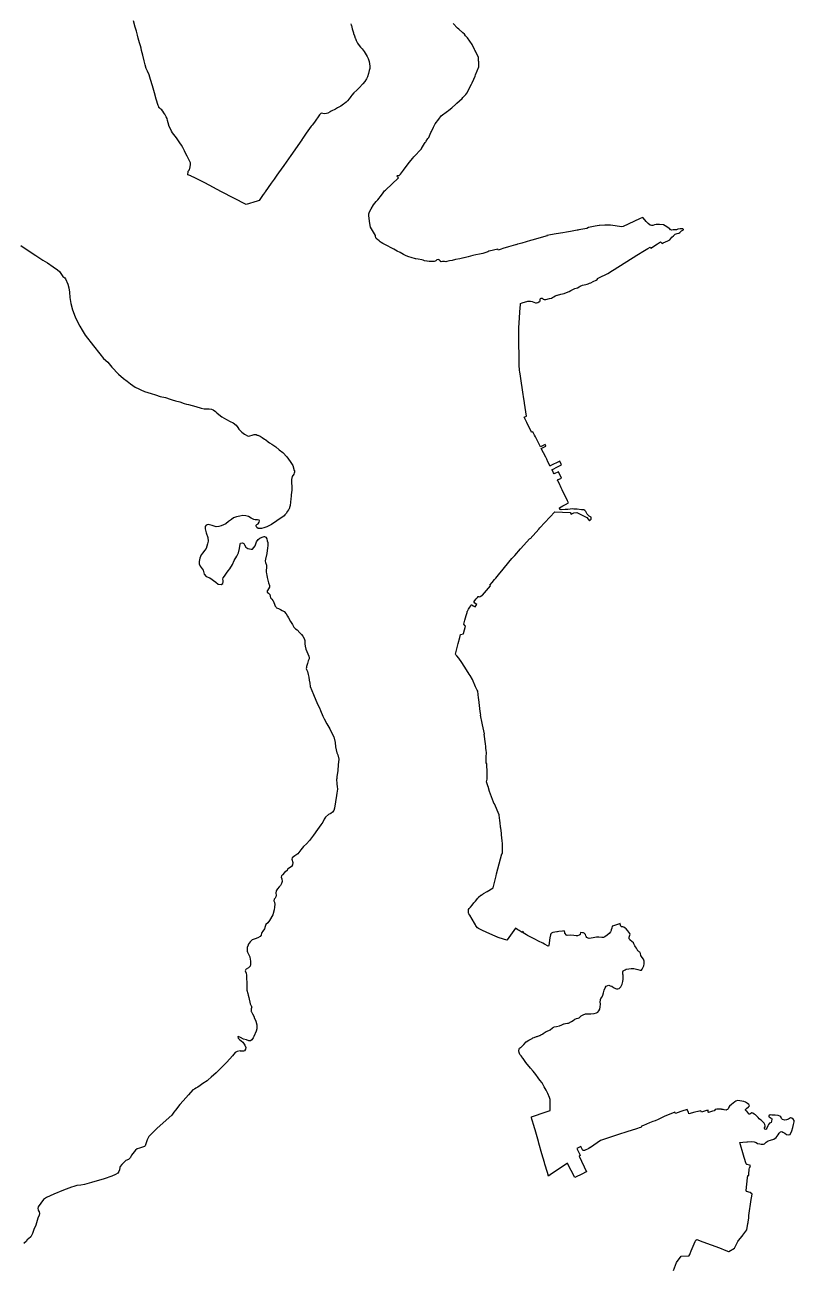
# Model space of a CAD drawing. Header units: inches. Extents: x 1341578 to 1502124, y 557203 to 748561.
# Drawn here: x 1480114 to 1483147, y 600663 to 605552 of the extents above; entities that cross this region are included whole.
import ezdxf

# ---------------------------------------------------------------- set-up
doc = ezdxf.new("R2010")
doc.units = ezdxf.units.IN
doc.header["$MEASUREMENT"] = 0
doc.layers.add('Zipcode', color=7, linetype='Continuous')

msp = doc.modelspace()

# ---------------------------------------------------------------- linework, layer by layer
at = {"layer": 'Zipcode'}
for points in [[(1481399.4, 605555.5), (1481401, 605550.5), (1481401.5, 605548.9), (1481404.9, 605536.7), (1481409.2, 605520), (1481410, 605517.6), (1481413.4, 605507.8), (1481416.9, 605498.9), (1481417.4, 605497.7), (1481420.7, 605489.7), (1481425.6, 605479.7), (1481432.2, 605470.6), (1481436.7, 605464.4), (1481443.5, 605457.8), (1481451.8, 605446.2), (1481463.2, 605427.5), (1481467.5, 605419), (1481471.4, 605407.7), (1481473.2, 605397.9), (1481474.3, 605389.2), (1481473.6, 605380.1), (1481472.1, 605371.2), (1481469.2, 605359.6), (1481464.6, 605347.2), (1481460.7, 605338.9), (1481453.9, 605329.1), (1481446.3, 605318.8), (1481432.4, 605303.3), (1481423.1, 605293.8), (1481411.1, 605283.2), (1481403.4, 605274.7), (1481399.7, 605269.1), (1481396.6, 605265.6), (1481392.7, 605260.7), (1481386.7, 605252.9), (1481380.5, 605246.6), (1481374.4, 605242.1), (1481369.9, 605238.9), (1481359.7, 605231.4), (1481347.3, 605224.3), (1481339.2, 605219.6), (1481333.5, 605217.1), (1481327.1, 605214.5), (1481321.2, 605211.4), (1481317.2, 605208.4), (1481309.1, 605203.9), (1481303.9, 605202.3), (1481296.8, 605201.4), (1481288.7, 605202.2), (1481282.4, 605203.7), (1481280.4, 605202.1), (1481275.8, 605196.5), (1481255.5, 605168), (1481246.6, 605156.5), (1481243.4, 605152), (1481223.8, 605124.6), (1481210.1, 605105), (1481206.6, 605099.6), (1481205.7, 605098.3), (1481162.5, 605036.6), (1481135.6, 604997.7), (1481114.8, 604968.8), (1481107.7, 604959.6), (1481096.9, 604943.3), (1481085.2, 604927.5), (1481073.3, 604910.3), (1481061.5, 604893.3), (1481059.8, 604890.8), (1481054.3, 604883.3), (1481038.4, 604859), (1481029.5, 604856.4), (1480986.9, 604844.1), (1480890.1, 604893.5), (1480823.4, 604929.3), (1480818.4, 604931.7), (1480784.2, 604948.3), (1480770.6, 604955.7), (1480770.4, 604955.8), (1480768.5, 604956.4), (1480760.6, 604959.6), (1480757, 604961.1), (1480757.1, 604961.3), (1480758.5, 604972.1), (1480758.5, 604975.2), (1480758.5, 604975.5), (1480758.5, 604975.6), (1480762.1, 604979.6), (1480763.2, 604982.5), (1480764.4, 604985.8), (1480766.7, 605000.2), (1480767.4, 605006), (1480766.9, 605007.9), (1480766.1, 605010.5), (1480762.5, 605017.9), (1480753.8, 605033.5), (1480748.6, 605043.4), (1480743.4, 605055.2), (1480737.2, 605068.7), (1480731.7, 605077.9), (1480725.7, 605086.6), (1480720.5, 605094.1), (1480711.5, 605106.4), (1480701.2, 605119.1), (1480696.1, 605125.9), (1480692.3, 605132.6), (1480688.4, 605141.5), (1480683.9, 605151.6), (1480679.6, 605165.2), (1480677.2, 605174.6), (1480674.9, 605182.5), (1480671.8, 605189.4), (1480666.3, 605199.4), (1480661.5, 605206.9), (1480661.3, 605207.1), (1480654.8, 605216.4), (1480650.4, 605220), (1480646.6, 605222.2), (1480644.5, 605224.1), (1480644.2, 605224.5), (1480643.1, 605226.3), (1480642.1, 605228), (1480640.1, 605234.2), (1480632.4, 605259.3), (1480625.4, 605284.3), (1480617.4, 605311.4), (1480610.2, 605336.9), (1480604.2, 605354.1), (1480597.3, 605369), (1480593.1, 605380.3), (1480589.1, 605394.4), (1480585.2, 605409.5), (1480578.9, 605432.3), (1480574.8, 605450.8), (1480572.5, 605459.4), (1480570.3, 605469.2), (1480566.4, 605481.4), (1480561.6, 605498.6), (1480558.5, 605511.4), (1480556, 605521.8), (1480554.6, 605526.3), (1480549.5, 605542.6), (1480542.6, 605568)], [(1482670.5, 600641.3), (1482682.5, 600674.1), (1482700.7, 600698.3), (1482701.3, 600698.4), (1482732.5, 600700.1), (1482732.9, 600700.9), (1482734.7, 600704.7), (1482736.5, 600709.5), (1482740, 600719.5), (1482756, 600755.7), (1482758.3, 600761), (1482759, 600761.5), (1482763.3, 600763.8), (1482786.4, 600755), (1482851.6, 600731.7), (1482877.4, 600720.9), (1482887.4, 600716.7), (1482888.6, 600716.9), (1482889.4, 600717.1), (1482911, 600730), (1482924.3, 600756.4), (1482927, 600759.6), (1482941.6, 600776.9), (1482944.4, 600780.7), (1482960.1, 600801.8), (1482964.4, 600826.9), (1482964.9, 600830.6), (1482965.1, 600832.2), (1482967.6, 600850.1), (1482967.2, 600859.2), (1482977.1, 600922.1), (1482978.1, 600928.2), (1482980.4, 600943.2), (1482973.6, 600949.9), (1482958.7, 600952.9), (1482957, 600957.3), (1482963, 601007.7), (1482963.7, 601016.8), (1482967.8, 601016.4), (1482968.3, 601026.2), (1482968.7, 601037.2), (1482969.4, 601042), (1482970.9, 601046.1), (1482971.8, 601048), (1482974.2, 601056.2), (1482971.1, 601057.4), (1482961.2, 601059.8), (1482960.4, 601060.2), (1482958, 601061.3), (1482957.2, 601062.5), (1482949.8, 601086.9), (1482946.9, 601096.4), (1482931.9, 601146.1), (1482944.8, 601147.6), (1482959.4, 601149.3), (1482962.7, 601149.7), (1482977.5, 601150.7), (1482988.4, 601149.5), (1482988.9, 601149.4), (1482996.3, 601146.9), (1483002.3, 601142.4), (1483011, 601140.8), (1483016.1, 601140), (1483018.4, 601139.9), (1483025.7, 601139.6), (1483029.2, 601141.1), (1483033.2, 601144.9), (1483035.9, 601147.5), (1483043.5, 601153), (1483053.4, 601155.7), (1483066.7, 601159.1), (1483075.7, 601165.8), (1483083.4, 601176.4), (1483087.8, 601182.6), (1483090.8, 601187), (1483092.2, 601188.2), (1483097.4, 601189.3), (1483102.4, 601187.3), (1483109.1, 601182.6), (1483116.9, 601177.5), (1483123.7, 601176.6), (1483130.5, 601177.6), (1483137.6, 601192.9), (1483140.6, 601205.3), (1483143.7, 601217.6), (1483146.6, 601227.3), (1483146.1, 601233.2), (1483142.4, 601238.4), (1483136.9, 601242.7), (1483132, 601243.2), (1483124.8, 601238.7), (1483116.5, 601235.5), (1483116.5, 601235.5), (1483109.3, 601234.8), (1483101.1, 601236.7), (1483096.5, 601241.1), (1483093.4, 601247.3), (1483089.5, 601250.4), (1483083.1, 601252.7), (1483071, 601254.3), (1483059.1, 601254.8), (1483058.2, 601254.8), (1483051.7, 601255), (1483047, 601252), (1483046.5, 601248.1), (1483051.3, 601244.9), (1483056, 601242.3), (1483056.9, 601241.9), (1483058.5, 601238), (1483058.5, 601237.8), (1483057.3, 601231.1), (1483055.8, 601225.9), (1483053.6, 601224.6), (1483049.4, 601223.2), (1483044.7, 601217.5), (1483042.2, 601212), (1483039.1, 601202.3), (1483035.7, 601198.9), (1483032.4, 601198.2), (1483030.4, 601199.6), (1483029.2, 601201.8), (1483029.9, 601204.3), (1483032.6, 601208.5), (1483032.6, 601211.7), (1483030.4, 601217.1), (1483027.7, 601222.5), (1483023.9, 601226.8), (1483017.5, 601233.2), (1483013.8, 601236.2), (1483009, 601240.2), (1483004.3, 601244.4), (1482995, 601253.7), (1482993.7, 601255), (1482989.2, 601258.2), (1482984, 601261.9), (1482979.3, 601263.1), (1482975.4, 601260.9), (1482972.1, 601258.7), (1482970.9, 601257.9), (1482968.7, 601258.4), (1482967.8, 601259.1), (1482959.8, 601269.5), (1482957.3, 601271.9), (1482954.3, 601274.1), (1482954.3, 601275.6), (1482954.7, 601276.3), (1482955.6, 601277.9), (1482959, 601281), (1482966.9, 601286.7), (1482970.1, 601290.7), (1482969.6, 601293), (1482967.4, 601296.4), (1482962.4, 601300.6), (1482954.3, 601305.3), (1482948.3, 601308.6), (1482940.7, 601309.4), (1482931.7, 601310.5), (1482922.9, 601311.7), (1482916.7, 601309.8), (1482913, 601306.6), (1482899, 601296.3), (1482892, 601290.1), (1482889.4, 601285.4), (1482886.5, 601278.8), (1482883.7, 601276.6), (1482880.4, 601275), (1482879, 601274.3), (1482870.1, 601275.7), (1482866.4, 601276.1), (1482862.1, 601276.5), (1482862, 601276.5), (1482860.3, 601277.2), (1482857.5, 601278.2), (1482851.2, 601278.2), (1482841.8, 601277.3), (1482835.4, 601276.3), (1482832, 601272.4), (1482831, 601271.2), (1482825, 601269.5), (1482808.3, 601265.1), (1482808.2, 601265.8), (1482807.2, 601273.9), (1482805.3, 601273.2), (1482802.7, 601272.5), (1482801.1, 601272), (1482781.1, 601266.2), (1482779.1, 601271.4), (1482779, 601271.6), (1482768.4, 601268.9), (1482766.2, 601268.3), (1482755, 601265.4), (1482732, 601259.4), (1482729.8, 601265.2), (1482725.4, 601276.8), (1482703.4, 601270.3), (1482699.2, 601268.8), (1482678.8, 601261.3), (1482678.2, 601261.1), (1482677.1, 601263.7), (1482676.4, 601265.4), (1482634.2, 601249.1), (1482618.5, 601241.6), (1482610.3, 601237), (1482599, 601231.7), (1482589.4, 601228.7), (1482576.6, 601224), (1482552.1, 601213.8), (1482544.3, 601210.5), (1482544.2, 601208.9), (1482544, 601206.6), (1482540.3, 601205.5), (1482535.4, 601203.9), (1482528.7, 601201.7), (1482500.2, 601192.4), (1482494.6, 601190.6), (1482446.9, 601175.1), (1482383.5, 601154.5), (1482343.7, 601126.5), (1482342.9, 601126.1), (1482337, 601123.2), (1482320.8, 601115.2), (1482317.4, 601115.2), (1482315.2, 601115.1), (1482313.2, 601115.1), (1482310.7, 601119.9), (1482305.1, 601130.5), (1482303.6, 601129.7), (1482290.1, 601122.3), (1482295.2, 601112.1), (1482301.6, 601098.9), (1482303.3, 601095.5), (1482302.7, 601095.1), (1482299.5, 601093.2), (1482328.1, 601031.1), (1482324.6, 601029.4), (1482311.7, 601022.9), (1482282.2, 601008), (1482253.7, 601064.2), (1482253.5, 601064.6), (1482185.4, 601018.6), (1482179.9, 601014.9), (1482177.9, 601013.5), (1482173.8, 601027.6), (1482164, 601061.4), (1482162.3, 601067.5), (1482152.2, 601102.2), (1482140.7, 601143.7), (1482138.8, 601150.4), (1482125.8, 601196.2), (1482122.2, 601208.2), (1482121.9, 601209.3), (1482113.2, 601238.8), (1482111.6, 601244.5), (1482110.8, 601247.2), (1482169.2, 601267.8), (1482184.5, 601273.2), (1482185, 601293.2), (1482185.4, 601307.9), (1482185.4, 601308.8), (1482185.3, 601316.4), (1482182.1, 601323.4), (1482175.8, 601339.8), (1482168.9, 601352.9), (1482161, 601366.5), (1482152.7, 601381), (1482144.6, 601391.8), (1482137.4, 601401.7), (1482128.4, 601414.7), (1482117.7, 601427.3), (1482107.8, 601439.9), (1482089.2, 601462), (1482078.1, 601477.5), (1482077.8, 601478), (1482072.5, 601485), (1482071.3, 601486.6), (1482065.9, 601493.3), (1482062.4, 601501.1), (1482061.6, 601507.6), (1482062.3, 601513.9), (1482063.6, 601517.7), (1482067.5, 601521.1), (1482069.9, 601522.8), (1482072.7, 601524.9), (1482072.7, 601524.9), (1482073.9, 601525.8), (1482081.7, 601532.6), (1482090.9, 601542.7), (1482100.7, 601549.9), (1482113.3, 601556.9), (1482116.7, 601558.4), (1482122.1, 601560.8), (1482130.8, 601564), (1482133.3, 601564.9), (1482142.4, 601567.9), (1482143.7, 601568.6), (1482147.7, 601570.6), (1482156.7, 601575.3), (1482157.8, 601575.9), (1482169.5, 601583.5), (1482179.6, 601588.5), (1482184.5, 601590.8), (1482193.8, 601598), (1482198.9, 601600.8), (1482200.8, 601601.9), (1482201.1, 601602), (1482209.3, 601604.2), (1482222, 601606), (1482231.3, 601610.2), (1482236.5, 601612.7), (1482238.5, 601613.7), (1482239.5, 601614), (1482245.9, 601616), (1482252.6, 601616.7), (1482256.5, 601617), (1482268.8, 601623), (1482275.2, 601627.6), (1482282.6, 601632.4), (1482289.2, 601635.8), (1482295.1, 601636.6), (1482299.4, 601638.1), (1482302.3, 601640.8), (1482306.8, 601645.8), (1482315.1, 601650), (1482323.5, 601653), (1482332.3, 601653.8), (1482344.9, 601653.9), (1482357.8, 601654.9), (1482367.9, 601657.4), (1482372.9, 601659.9), (1482377, 601665.4), (1482380, 601672.5), (1482382.1, 601681.1), (1482383.4, 601691.6), (1482382.3, 601700.4), (1482382.6, 601707.1), (1482383.4, 601709.6), (1482385, 601713.6), (1482389.7, 601720.4), (1482393, 601726.6), (1482394.8, 601736.6), (1482398.2, 601747.1), (1482401.6, 601756), (1482405.7, 601762.2), (1482412.2, 601765.8), (1482416.3, 601766.2), (1482421.5, 601764.5), (1482428, 601762.1), (1482435.1, 601757.7), (1482442.1, 601753.7), (1482446.6, 601751.6), (1482451.5, 601751.6), (1482456.4, 601753.1), (1482461.3, 601757.8), (1482462.7, 601760.1), (1482465.8, 601765), (1482468, 601770.2), (1482471.6, 601780.8), (1482472.8, 601790.2), (1482472.2, 601805.9), (1482471.4, 601810.2), (1482470.7, 601814.3), (1482471.4, 601818.5), (1482473.2, 601823.3), (1482480, 601826.8), (1482484.2, 601830), (1482494.8, 601831.4), (1482504.2, 601832.7), (1482514.1, 601832.3), (1482520.3, 601831.1), (1482529.9, 601827.9), (1482539.5, 601825.5), (1482541.3, 601825.7), (1482544.2, 601826), (1482547.5, 601829.7), (1482549, 601832.7), (1482551.4, 601837.7), (1482553.5, 601842.9), (1482555.3, 601851), (1482554.8, 601860.9), (1482552.3, 601868.8), (1482547.2, 601875.9), (1482542.8, 601884), (1482540.5, 601891.7), (1482537.8, 601896.4), (1482535.4, 601898.5), (1482534.4, 601899.3), (1482532.6, 601900.5), (1482530.1, 601902), (1482527.9, 601907), (1482524.9, 601912.6), (1482521.7, 601917.3), (1482518.9, 601922), (1482514.4, 601928.9), (1482513.4, 601933.3), (1482506.6, 601938.6), (1482506.2, 601938.9), (1482499.6, 601944.6), (1482499.6, 601944.7), (1482496.8, 601949.3), (1482496.8, 601950), (1482496.8, 601956), (1482499.3, 601963.6), (1482499.8, 601967.3), (1482498.7, 601970.7), (1482491.1, 601980.4), (1482483.8, 601988.4), (1482480.7, 601991.7), (1482475.4, 601995.8), (1482471, 601995.9), (1482466.3, 601996.5), (1482463.6, 601999.3), (1482461, 602007), (1482460.3, 602009.3), (1482458, 602008.5), (1482433.8, 602000.1), (1482429.3, 601998.6), (1482427.5, 601991.2), (1482425.7, 601984.2), (1482425.3, 601982.3), (1482423.2, 601976.7), (1482418, 601970.5), (1482410.1, 601963.5), (1482400.1, 601956.8), (1482394.4, 601955), (1482388.7, 601955), (1482376.1, 601955.2), (1482367.9, 601955.4), (1482354.8, 601952.6), (1482339.1, 601950.6), (1482334.2, 601951.4), (1482328.7, 601954.7), (1482326.2, 601958.7), (1482325.8, 601961.1), (1482324.7, 601966.9), (1482318.8, 601972.1), (1482318.7, 601972.2), (1482316.8, 601972.4), (1482311.9, 601972.9), (1482304.9, 601974.7), (1482303.4, 601966.3), (1482302.9, 601966), (1482302.4, 601965.6), (1482301.8, 601965.1), (1482301.1, 601964.6), (1482299.7, 601963.5), (1482292.4, 601960.6), (1482287, 601960.7), (1482278.5, 601962.7), (1482265.7, 601963.2), (1482251.2, 601962.6), (1482249.7, 601963.6), (1482242.2, 601971.9), (1482242.1, 601973.7), (1482241.7, 601978.6), (1482239.4, 601980.1), (1482233.8, 601980), (1482218.7, 601978.1), (1482213.2, 601977.4), (1482211.6, 601977.2), (1482195.3, 601974.5), (1482190.3, 601972.2), (1482187.6, 601969), (1482186.2, 601965.1), (1482183.7, 601952.9), (1482179, 601923.6), (1482178, 601920.9), (1482177.5, 601920.9), (1482176.5, 601920.8), (1482162.5, 601928.5), (1482155.5, 601932), (1482139.1, 601940.5), (1482124, 601948.3), (1482121.2, 601949.6), (1482113.5, 601953.1), (1482108.2, 601955.6), (1482096, 601961.9), (1482091.7, 601964.6), (1482078.2, 601973), (1482079.8, 601976.8), (1482076.8, 601978.7), (1482074.8, 601974.7), (1482062.5, 601982.3), (1482057.8, 601985), (1482048, 601990.7), (1482015.5, 601944.7), (1482014.7, 601943.5), (1481984, 601952.9), (1481980.4, 601953.9), (1481974.4, 601956.9), (1481973.1, 601957.3), (1481970.3, 601958.5), (1481932.8, 601975.6), (1481918, 601982.2), (1481902, 601989.3), (1481898.5, 601992.3), (1481892.9, 601998.6), (1481892.3, 601999.7), (1481891.3, 602001.5), (1481890, 602004.6), (1481886.1, 602011.5), (1481886, 602011.6), (1481868.1, 602042.3), (1481864.7, 602047.9), (1481864.6, 602048.1), (1481863.6, 602049.8), (1481862.5, 602054.9), (1481862.5, 602060.9), (1481863.6, 602064.2), (1481865.5, 602068.5), (1481870.5, 602074.4), (1481877, 602082), (1481884.1, 602091.1), (1481890, 602098), (1481899.2, 602110), (1481903.9, 602113.9), (1481904.2, 602114.2), (1481910.2, 602120.2), (1481911.2, 602121.2), (1481912.3, 602121.8), (1481920.3, 602126.6), (1481922.1, 602127.7), (1481936.4, 602135.4), (1481959.9, 602150.5), (1481971.6, 602197.5), (1481972.8, 602205), (1481994, 602283.8), (1481997.5, 602285.9), (1481997.6, 602303.7), (1481997.6, 602309.6), (1481997.2, 602318.9), (1481997, 602325.3), (1481996.3, 602335.6), (1481993.5, 602358.8), (1481992.9, 602364.3), (1481990.3, 602386.2), (1481989.7, 602388.1), (1481987.3, 602409.1), (1481987, 602412.3), (1481986.7, 602415.1), (1481983.9, 602436.4), (1481983.4, 602437.6), (1481964.8, 602480.8), (1481964.5, 602481.6), (1481961.9, 602488.2), (1481945.9, 602529.9), (1481941.9, 602544.1), (1481941.4, 602545.8), (1481939.6, 602552.1), (1481934.3, 602568.7), (1481936.4, 602579.2), (1481936.7, 602580.6), (1481936.5, 602591.9), (1481936.3, 602604.6), (1481936.2, 602611.6), (1481935.8, 602631.6), (1481934.7, 602638.8), (1481932.1, 602642.9), (1481932.3, 602645.3), (1481932.5, 602651.2), (1481932.6, 602666.4), (1481933.4, 602682.4), (1481932.4, 602692.7), (1481931.7, 602699.7), (1481931.2, 602707.3), (1481929.9, 602717.3), (1481925, 602756.4), (1481925.9, 602757), (1481918, 602793.3), (1481916.8, 602799), (1481916.6, 602799.5), (1481910.6, 602830.2), (1481910.9, 602830.4), (1481911.2, 602830.8), (1481910.2, 602839.1), (1481909.6, 602845.6), (1481903.9, 602892.7), (1481903, 602899), (1481899.7, 602924.9), (1481899.4, 602925.4), (1481896.8, 602928.9), (1481893.7, 602936.7), (1481891.2, 602942.8), (1481878.9, 602971.1), (1481869.1, 602987.2), (1481865.5, 602992.6), (1481848.6, 603020.3), (1481834.2, 603042.1), (1481827.3, 603052.2), (1481827.3, 603052.2), (1481824.9, 603055.1), (1481816.8, 603065.1), (1481816.2, 603065.7), (1481814.8, 603066.9), (1481813.3, 603068.9), (1481811.9, 603070.7), (1481811.5, 603071.1), (1481822, 603113.6), (1481828.5, 603137.4), (1481831.4, 603148.2), (1481843.4, 603151.3), (1481843.9, 603153.3), (1481851.5, 603181.4), (1481849.1, 603184.1), (1481844.1, 603189.6), (1481846.9, 603200.3), (1481848.3, 603204.9), (1481848.5, 603205.3), (1481848.7, 603205.7), (1481854, 603223.3), (1481857.3, 603234.9), (1481857.9, 603238), (1481858, 603238.8), (1481858.2, 603239.1), (1481859, 603240.7), (1481859, 603240.7), (1481862.8, 603248.1), (1481868.1, 603256), (1481872.4, 603262.4), (1481875, 603266.8), (1481875.1, 603267), (1481882, 603262.4), (1481888.8, 603257.8), (1481889.2, 603258.4), (1481895, 603266), (1481895.6, 603266.8), (1481888.5, 603272.9), (1481885, 603275.9), (1481883.7, 603277), (1481893.8, 603290), (1481898, 603294.8), (1481901.1, 603298.3), (1481902.2, 603298.1), (1481906.5, 603297.4), (1481909.3, 603298.4), (1481915.4, 603302.3), (1481917.5, 603303.5), (1481949.4, 603340.9), (1481947.2, 603342.6), (1481955.9, 603353.8), (1481966.1, 603365.7), (1481970.5, 603370.7), (1481986.8, 603390.3), (1481987.2, 603392.2), (1482034.3, 603448.2), (1482041.3, 603455.9), (1482045.5, 603460.6), (1482068.5, 603486.2), (1482104.7, 603526.7), (1482106.5, 603525.8), (1482139.7, 603564.3), (1482143.8, 603569.8), (1482202.6, 603632.5), (1482203.4, 603632.5), (1482263.1, 603629.7), (1482267.3, 603622.6), (1482278.3, 603627.9), (1482289.7, 603629), (1482329.9, 603610.3), (1482340, 603597.4), (1482344.8, 603601.8), (1482346.8, 603603.8), (1482345.9, 603610.7), (1482338.9, 603615.2), (1482330.9, 603623.1), (1482325.3, 603633.1), (1482321, 603637.8), (1482317.8, 603639.8), (1482307.8, 603640.8), (1482291.3, 603643.3), (1482278.3, 603643.3), (1482271.4, 603643.5), (1482263.8, 603643.4), (1482255.1, 603642), (1482243.7, 603641.5), (1482228.7, 603640.6), (1482225, 603641), (1482223.2, 603641.2), (1482222.2, 603648.5), (1482234.2, 603655.8), (1482238, 603657.6), (1482239.6, 603658.5), (1482245.4, 603661.3), (1482256.9, 603667.1), (1482253.1, 603675), (1482231.9, 603719), (1482228.3, 603726.5), (1482225.3, 603732.8), (1482222.6, 603738.3), (1482215.8, 603752.6), (1482213.8, 603756.3), (1482213.4, 603756.9), (1482213, 603757.8), (1482212.9, 603758), (1482212.8, 603758.1), (1482213.8, 603758.6), (1482229.2, 603765.4), (1482217.1, 603789.3), (1482200.7, 603781.8), (1482200.4, 603782.4), (1482198.5, 603786.4), (1482192.2, 603798), (1482192, 603798.2), (1482216.6, 603811.2), (1482229.7, 603818), (1482222.6, 603832.2), (1482184.7, 603813), (1482184.2, 603812.8), (1482176.2, 603829.6), (1482171.1, 603840.2), (1482167.4, 603847.7), (1482149.8, 603881.8), (1482149.7, 603882), (1482152.5, 603883.4), (1482168, 603891.5), (1482167.7, 603892.3), (1482166.4, 603895.2), (1482165.3, 603897.9), (1482147.1, 603889), (1482147, 603888.9), (1482140.2, 603902), (1482127, 603927.6), (1482123.2, 603934.9), (1482117, 603947), (1482113.8, 603946.2), (1482111.8, 603945.7), (1482092.4, 603984.3), (1482081.9, 604004.8), (1482091, 604009.5), (1482083.9, 604060.8), (1482083.8, 604061.5), (1482082.7, 604070.9), (1482081.4, 604078.2), (1482077.6, 604103.8), (1482069.6, 604157.6), (1482066.6, 604176.8), (1482065.7, 604183.1), (1482064.5, 604191.1), (1482063.5, 604196.2), (1482063.2, 604205.7), (1482063, 604219), (1482062.7, 604242.4), (1482061.7, 604301.2), (1482061.4, 604341.9), (1482061.1, 604358), (1482066.4, 604437.4), (1482067.7, 604447), (1482068.4, 604453.8), (1482073.9, 604455.8), (1482096.5, 604462.1), (1482103.8, 604463.2), (1482104.7, 604463.2), (1482107.9, 604463.2), (1482114.5, 604461), (1482120.8, 604458.8), (1482127.6, 604456.4), (1482131.4, 604456.5), (1482135.6, 604458), (1482140.7, 604460.1), (1482144, 604461.6), (1482145.6, 604463.9), (1482145.5, 604466.7), (1482145.6, 604467.1), (1482145.8, 604470.8), (1482147.3, 604472.7), (1482149.2, 604473.9), (1482151, 604474), (1482152.7, 604474.1), (1482155, 604472.5), (1482157.7, 604470.6), (1482158.7, 604469.9), (1482161.2, 604468.6), (1482167.2, 604469.3), (1482182.3, 604473.5), (1482189.9, 604474.8), (1482194.1, 604476.5), (1482196.1, 604477.9), (1482198.9, 604479.8), (1482205.1, 604483.2), (1482213, 604485.7), (1482214.3, 604486.1), (1482227.2, 604489.6), (1482239.4, 604493.1), (1482249.2, 604496.2), (1482259.2, 604500.9), (1482265.9, 604505), (1482268.9, 604506.5), (1482276.3, 604510.4), (1482282.7, 604513.1), (1482287.6, 604514.2), (1482292.1, 604515.1), (1482299.2, 604519.1), (1482303.2, 604521.3), (1482312, 604525.2), (1482325.1, 604528.4), (1482330.5, 604529.9), (1482334.3, 604531), (1482340.1, 604533.2), (1482344.8, 604534.9), (1482354, 604539.7), (1482365.7, 604544.9), (1482369.7, 604548), (1482372.6, 604552.5), (1482373.7, 604553.2), (1482376.3, 604554.8), (1482411.7, 604572), (1482431.1, 604584), (1482436.7, 604587.4), (1482526.6, 604643.9), (1482557.2, 604662.5), (1482563, 604665.9), (1482569.9, 604670), (1482578.5, 604675.1), (1482581.1, 604670.9), (1482607.4, 604688.6), (1482619.7, 604696.9), (1482620, 604696.6), (1482625.7, 604690.3), (1482630.4, 604692.3), (1482648.6, 604700.1), (1482657, 604704.1), (1482664.7, 604714.9), (1482671.2, 604720.7), (1482677.4, 604726.4), (1482685.8, 604728.8), (1482692.5, 604730.1), (1482695.7, 604732.9), (1482703, 604739.4), (1482709.9, 604743.2), (1482709.8, 604745.2), (1482707.1, 604747.4), (1482696.7, 604748.2), (1482688.5, 604746.6), (1482682.1, 604744.3), (1482675.2, 604743.2), (1482669.5, 604743.9), (1482669.2, 604743.9), (1482662.4, 604742.8), (1482660.3, 604743.6), (1482659.4, 604744), (1482656.1, 604747.2), (1482654.9, 604748.4), (1482653.2, 604749.7), (1482648.6, 604753.2), (1482638.1, 604759.3), (1482631.4, 604763.9), (1482615.8, 604764.7), (1482602.7, 604764.7), (1482596, 604764.1), (1482589.1, 604760.8), (1482584.4, 604760.5), (1482578.7, 604762.6), (1482570.7, 604769), (1482563.4, 604776.8), (1482551.8, 604791.2), (1482548.6, 604792.4), (1482536.8, 604787), (1482471.9, 604757.2), (1482467.7, 604755.2), (1482467.5, 604755.1), (1482422.6, 604762.4), (1482400.3, 604761.9), (1482379.5, 604760.6), (1482378.4, 604760.4), (1482362.5, 604757.7), (1482362, 604757.6), (1482335.8, 604753.3), (1482329.2, 604749.2), (1482297.4, 604743.3), (1482293.7, 604742.6), (1482291, 604742.1), (1482264.6, 604737.2), (1482249.6, 604734.7), (1482234.5, 604732.2), (1482209.1, 604728), (1482209, 604728), (1482172.2, 604722), (1482173, 604720.5), (1482112.2, 604703.1), (1482107.2, 604701.7), (1482072.8, 604691.8), (1482072.7, 604691.8), (1482067.6, 604690.3), (1482062.1, 604688.8), (1482056.4, 604687.1), (1482053.9, 604686.4), (1482049, 604685), (1482048.6, 604684.9), (1482021.2, 604677.1), (1481998.2, 604670), (1481992.2, 604668.1), (1481979.8, 604664.3), (1481978.5, 604667.5), (1481944.5, 604659.6), (1481943.4, 604659.2), (1481938.9, 604657.6), (1481931.1, 604654.7), (1481919, 604651), (1481906.7, 604648.3), (1481891.7, 604645.3), (1481880, 604642.7), (1481879.9, 604642.7), (1481861.2, 604637.4), (1481845.9, 604633.9), (1481845.2, 604633.7), (1481828.7, 604629.9), (1481811.8, 604626.4), (1481798.5, 604623.3), (1481788, 604621.9), (1481777.5, 604619), (1481773.1, 604618.2), (1481768.4, 604618.5), (1481761.1, 604618.5), (1481755.2, 604617.7), (1481753.2, 604618.8), (1481752.2, 604619.9), (1481748.6, 604623.9), (1481747.1, 604625.6), (1481746.7, 604626.1), (1481744.5, 604626.7), (1481738.1, 604625.6), (1481736.2, 604623.5), (1481735.4, 604622.7), (1481734.6, 604622.1), (1481731.9, 604620.5), (1481727.2, 604619.6), (1481719, 604619), (1481708.3, 604618.8), (1481700.5, 604619.7), (1481698.6, 604619.9), (1481689.8, 604621.7), (1481683.7, 604623.6), (1481679.5, 604624.9), (1481664.5, 604628.1), (1481654.9, 604630.1), (1481654.7, 604630.1), (1481636.5, 604634.5), (1481628.1, 604636.9), (1481617.5, 604640.9), (1481607.3, 604646.3), (1481593.6, 604654.4), (1481582, 604660.1), (1481569.2, 604667.5), (1481558.5, 604673.3), (1481543.5, 604680.8), (1481540.9, 604682), (1481525.2, 604690), (1481518.4, 604694.5), (1481515.1, 604696.9), (1481511.2, 604699.8), (1481504.5, 604705.7), (1481500.4, 604708.9), (1481500.2, 604709.2), (1481498.1, 604711.8), (1481496.8, 604718.5), (1481496, 604721.6), (1481484.9, 604740.8), (1481477, 604754.4), (1481474.9, 604760.6), (1481472.4, 604778), (1481470.6, 604800.9), (1481470.8, 604807.1), (1481472.9, 604815.1), (1481479.8, 604827.2), (1481488.9, 604842.8), (1481498.7, 604855), (1481506, 604862.4), (1481510.5, 604868.2), (1481514.4, 604873.3), (1481520, 604880.3), (1481523.1, 604885), (1481523.6, 604885.7), (1481523.7, 604885.9), (1481527.1, 604889.8), (1481532.2, 604896.9), (1481535.8, 604900.7), (1481586.5, 604948.1), (1481583.2, 604952.6), (1481582.1, 604956.2), (1481583.2, 604958.1), (1481585.5, 604958.4), (1481590, 604957.6), (1481595.3, 604962.8), (1481606.5, 604978.5), (1481612.8, 604988.7), (1481626.2, 605005.2), (1481629.6, 605009), (1481643.1, 605026.5), (1481647.1, 605031.5), (1481678.2, 605063.2), (1481677.7, 605064.6), (1481689.9, 605083.8), (1481690.1, 605084.1), (1481692.7, 605087.9), (1481692.8, 605088), (1481694.9, 605091.2), (1481696, 605092.8), (1481703.1, 605103.4), (1481706, 605107.8), (1481714.2, 605127), (1481717.1, 605132), (1481725, 605148.9), (1481731.5, 605161.7), (1481736.6, 605168.3), (1481740.8, 605173.9), (1481745.4, 605179.9), (1481755.6, 605192.8), (1481779.8, 605211.2), (1481783.6, 605214.1), (1481784.9, 605215.1), (1481785.4, 605215.5), (1481796.8, 605225.2), (1481813.3, 605239.2), (1481817.2, 605243), (1481837.5, 605261.6), (1481841.1, 605264.9), (1481845.1, 605269.1), (1481852.6, 605276.6), (1481856.3, 605282.8), (1481874.7, 605318), (1481877, 605322.6), (1481884.4, 605338.2), (1481889, 605349.1), (1481891, 605354.2), (1481904.1, 605386.5), (1481903.2, 605406.2), (1481903, 605409.8), (1481902.3, 605422.7), (1481890.2, 605447.9), (1481890.1, 605448.1), (1481888.3, 605451.8), (1481886.7, 605455), (1481877.1, 605474.9), (1481858.9, 605501.2), (1481851.7, 605509), (1481846.8, 605514.5), (1481841.2, 605519.7), (1481824.7, 605535.1), (1481819.7, 605539.3), (1481802.4, 605557.3)], [(1480098.6, 604682.2), (1480127.8, 604662.4), (1480157.8, 604642.7), (1480185.8, 604624.3), (1480204, 604613.2), (1480225.8, 604598.6), (1480243.3, 604586.2), (1480250.8, 604579.4), (1480258.9, 604567.6), (1480264.7, 604560.1), (1480271.5, 604555), (1480275, 604550), (1480283.5, 604529.1), (1480288.1, 604515.3), (1480290.6, 604497.5), (1480291.4, 604476.7), (1480295.7, 604454), (1480302.7, 604428.6), (1480312.8, 604400.8), (1480322, 604381.3), (1480330.6, 604363.9), (1480340, 604348.2), (1480352.2, 604328.8), (1480385.5, 604286.2), (1480409.7, 604255.3), (1480424.8, 604236.2), (1480441.3, 604221.8), (1480456.7, 604203), (1480484.1, 604175.2), (1480502.9, 604158.1), (1480518.2, 604146.7), (1480531.2, 604137.2), (1480549.9, 604124.1), (1480563.7, 604117.1), (1480572, 604113.3), (1480585.6, 604107), (1480599, 604102), (1480612.5, 604099.2), (1480629.1, 604092.8), (1480647.3, 604086.6), (1480669.4, 604082.4), (1480686.8, 604076.5), (1480695, 604073.9), (1480708, 604069.6), (1480725.6, 604066.2), (1480742.8, 604059.5), (1480751.3, 604057.1), (1480759.9, 604054.8), (1480787.7, 604047.7), (1480809.6, 604041.4), (1480820.8, 604037.8), (1480831.2, 604037.7), (1480832.6, 604037.8), (1480841.1, 604038.6), (1480850.5, 604037), (1480857.3, 604034.1), (1480865.5, 604028), (1480871.6, 604022.8), (1480879.3, 604016.1), (1480891.3, 604006.6), (1480900.5, 604001.1), (1480908.8, 603996.2), (1480923.8, 603988.5), (1480935.7, 603983), (1480947.8, 603974.2), (1480954.5, 603964.1), (1480958.1, 603958.5), (1480970.2, 603946.6), (1480980.5, 603938), (1480994.4, 603930.3), (1481001.6, 603931.2), (1481010.7, 603934), (1481018.3, 603937.3), (1481018.4, 603937.3), (1481025.5, 603936.5), (1481029.7, 603935), (1481032.8, 603933.8), (1481041.7, 603930.2), (1481050, 603924.7), (1481058.5, 603919.1), (1481064.5, 603916.5), (1481074, 603907.9), (1481078.7, 603904.8), (1481088.2, 603898.5), (1481103.7, 603888.8), (1481116.8, 603877.1), (1481131.5, 603865.9), (1481146.9, 603848.8), (1481159.8, 603830.4), (1481170.1, 603814.4), (1481176.3, 603795.8), (1481176.6, 603794.7), (1481176.7, 603787.6), (1481176.3, 603786.5), (1481174.3, 603781.3), (1481167.5, 603771.3), (1481165.2, 603759.7), (1481165.7, 603747.3), (1481166.6, 603731.2), (1481167.3, 603717.8), (1481164.6, 603699.5), (1481163.8, 603694.1), (1481162.3, 603684.1), (1481159.7, 603657.6), (1481158.4, 603653.3), (1481155.6, 603644.2), (1481154.8, 603641.4), (1481153.4, 603639.6), (1481150.2, 603635.1), (1481144.1, 603625.4), (1481139.7, 603620.2), (1481136.6, 603616.4), (1481119.4, 603604.7), (1481113.3, 603600.5), (1481107.4, 603596.4), (1481087, 603581.8), (1481067.6, 603573.3), (1481055.8, 603569.7), (1481047.4, 603566.3), (1481038.5, 603566.5), (1481033.5, 603567.1), (1481029, 603571), (1481025.7, 603576.4), (1481026.1, 603579.7), (1481028.3, 603581.7), (1481033.5, 603585), (1481037.9, 603591.5), (1481038.8, 603596.4), (1481038.5, 603599.9), (1481031.5, 603601.3), (1481022.4, 603601.1), (1481017.4, 603601.8), (1481006.4, 603607.4), (1480995.9, 603613.9), (1480986, 603617), (1480973.6, 603617.3), (1480961.8, 603615.4), (1480948.2, 603612.7), (1480937.3, 603608.1), (1480928.3, 603602.3), (1480917.5, 603594), (1480906, 603585.4), (1480888, 603577), (1480878.6, 603574.3), (1480868, 603573.4), (1480852.6, 603578.2), (1480836.7, 603582.4), (1480829, 603580.3), (1480824.9, 603574.8), (1480824.6, 603564.7), (1480829.2, 603548.9), (1480835.7, 603531.6), (1480836.6, 603517.3), (1480834.8, 603506.4), (1480829.6, 603488), (1480823, 603480.2), (1480816.2, 603470.5), (1480809.7, 603462.9), (1480804.4, 603449.5), (1480802.1, 603437.1), (1480801.7, 603426.9), (1480805.3, 603418.5), (1480817.7, 603402.1), (1480821.4, 603386.1), (1480829.4, 603377.3), (1480843.6, 603371.8), (1480867.1, 603355), (1480876.7, 603347.5), (1480888.6, 603346.4), (1480894.2, 603350.2), (1480896.1, 603355.9), (1480895.5, 603361.9), (1480895, 603366.8), (1480896.6, 603372.3), (1480901, 603378.8), (1480909.7, 603390.3), (1480916.3, 603399.6), (1480922.4, 603407.3), (1480933.3, 603424.6), (1480939.7, 603441), (1480950.4, 603457.5), (1480956.9, 603471.2), (1480960.8, 603488.1), (1480962.6, 603504.2), (1480965, 603508.5), (1480972.4, 603510.3), (1480977.4, 603507.9), (1480980.2, 603502.5), (1480985.5, 603493.2), (1480993.8, 603487.6), (1481006, 603484.5), (1481011.9, 603484.6), (1481021.8, 603498.9), (1481027.3, 603513.8), (1481033.9, 603523.6), (1481040.5, 603528.8), (1481049.3, 603532.7), (1481058.1, 603534.4), (1481058.7, 603534.6), (1481063.7, 603532.9), (1481068, 603526.3), (1481070.1, 603517.6), (1481071.5, 603511.8), (1481072.5, 603507.8), (1481071.9, 603498.8), (1481070.5, 603490.4), (1481068.3, 603467.4), (1481063, 603446), (1481061.8, 603439), (1481062.1, 603437.2), (1481062.9, 603432.8), (1481066.7, 603422.3), (1481066.8, 603410.8), (1481065.4, 603404), (1481065.5, 603395.8), (1481066.7, 603388.1), (1481067.8, 603382.9), (1481069.4, 603373.9), (1481075.3, 603352.4), (1481079, 603342.2), (1481078.2, 603335.7), (1481075.2, 603329.1), (1481071.1, 603322.2), (1481069.9, 603320.3), (1481069.8, 603316.1), (1481074.2, 603311.1), (1481079.7, 603305.8), (1481081.1, 603300.1), (1481083.2, 603293.1), (1481087.9, 603287.7), (1481092.3, 603282.9), (1481093.3, 603281.8), (1481096.3, 603275.4), (1481098.2, 603268.6), (1481098.4, 603268), (1481101.3, 603260.5), (1481104.5, 603257.1), (1481106.9, 603254.5), (1481113.5, 603250.7), (1481121.7, 603247.6), (1481129.2, 603243.8), (1481136.3, 603238.9), (1481144.6, 603230.1), (1481150.2, 603221.2), (1481153.5, 603214.8), (1481160.8, 603200.5), (1481169.4, 603188), (1481174.8, 603178.2), (1481180.9, 603171.7), (1481187.2, 603167.4), (1481197.9, 603155.4), (1481204.3, 603148.2), (1481210, 603141.8), (1481215.9, 603133.4), (1481218.2, 603125.7), (1481217.9, 603117.2), (1481218.4, 603109.8), (1481218.9, 603107.1), (1481219.6, 603103.4), (1481222.4, 603090.5), (1481225.5, 603082.2), (1481233.8, 603063.6), (1481234.5, 603056.2), (1481234.4, 603053.2), (1481230.9, 603044.8), (1481228, 603034.7), (1481224.8, 603022.5), (1481224.2, 603018.9), (1481223.7, 603015.1), (1481224.6, 603010.5), (1481228.2, 603002.9), (1481231.7, 602991.2), (1481234, 602980.7), (1481235.3, 602969.3), (1481237.1, 602956.9), (1481239.4, 602944.3), (1481252.1, 602912.7), (1481268.3, 602874.6), (1481275.2, 602859.3), (1481279.8, 602849), (1481289.3, 602827.1), (1481294.1, 602816.1), (1481304.4, 602796.7), (1481316.3, 602776.7), (1481326.3, 602757.8), (1481331.6, 602744.8), (1481336.9, 602722.5), (1481339.4, 602706.6), (1481341.4, 602693.7), (1481344.5, 602683), (1481348.1, 602674.4), (1481349.7, 602668.3), (1481350.4, 602665.7), (1481351.3, 602656), (1481350.7, 602647.4), (1481349.3, 602635), (1481348.2, 602612.3), (1481344.6, 602587.9), (1481343.6, 602580.6), (1481343.1, 602577.2), (1481343.4, 602561.2), (1481343.7, 602559.1), (1481345.2, 602549.7), (1481346.3, 602538.7), (1481344.5, 602522.9), (1481343.1, 602514.5), (1481335.3, 602463.9), (1481332.4, 602454.8), (1481327.6, 602447.9), (1481320.8, 602443.3), (1481311.1, 602439.2), (1481299.6, 602428.6), (1481294.1, 602421), (1481288.4, 602409.5), (1481280.9, 602398.4), (1481268.5, 602380.3), (1481251.5, 602358.3), (1481235.7, 602337.1), (1481224.3, 602323.3), (1481213.3, 602313.4), (1481202.5, 602300.4), (1481189.8, 602284.6), (1481178.9, 602275.8), (1481168.5, 602267.9), (1481166.8, 602262.6), (1481170, 602249.5), (1481168.7, 602241.3), (1481165.3, 602234.7), (1481164.8, 602233.7), (1481164.2, 602233.3), (1481149.6, 602224.1), (1481148.8, 602219.1), (1481137.5, 602210.5), (1481129.5, 602200.9), (1481126, 602197), (1481124.9, 602192.3), (1481127, 602185.8), (1481128.4, 602175.4), (1481125.7, 602167.6), (1481122.1, 602159.7), (1481117.4, 602153.8), (1481109.9, 602146), (1481104.5, 602138.4), (1481104.2, 602129.4), (1481104.5, 602121.9), (1481103.9, 602115.1), (1481100.7, 602110), (1481096.9, 602105.9), (1481096.6, 602105.6), (1481095.9, 602098.8), (1481098.1, 602093.5), (1481099.8, 602084.2), (1481098, 602075), (1481097.8, 602074), (1481096.8, 602063.8), (1481091.5, 602043.9), (1481078.9, 602021), (1481071.6, 602012.1), (1481063.7, 602005.9), (1481062, 601997.6), (1481059.2, 601988), (1481052, 601979.1), (1481048.4, 601973.8), (1481047.1, 601971.8), (1481045.3, 601963.6), (1481041.5, 601958.4), (1481032.3, 601952.9), (1481021.7, 601948.9), (1481010.8, 601944.7), (1481002.4, 601937.2), (1480994.8, 601926.9), (1480994, 601924.4), (1480990.8, 601915.5), (1480990.7, 601903.5), (1480991.3, 601900.2), (1480992, 601896.2), (1480995.4, 601889.3), (1481000.6, 601877.9), (1481002.8, 601868.1), (1481003.5, 601862.3), (1481004.3, 601856.6), (1481004, 601847.8), (1481002.1, 601841.6), (1480995.9, 601835), (1480986.5, 601830), (1480985.2, 601827.9), (1480982.4, 601823.4), (1480986.1, 601813.3), (1480986.4, 601812.1), (1480987.9, 601806.7), (1480988.3, 601792.2), (1480989.4, 601777.9), (1480989.1, 601764.9), (1480989.4, 601747.1), (1480993.5, 601733.8), (1480995, 601726.6), (1480996.9, 601717.7), (1481002.5, 601693.5), (1481004.8, 601688.2), (1481007.5, 601682.9), (1481008.4, 601681.1), (1481006.4, 601673.6), (1481006.7, 601663.1), (1481007.5, 601661.5), (1481011.9, 601653.5), (1481017.6, 601641.8), (1481018.6, 601639.2), (1481024.4, 601624.6), (1481028.5, 601609.8), (1481028.6, 601600.2), (1481028.6, 601594.2), (1481026.4, 601584.8), (1481016.8, 601564), (1481013.7, 601559), (1481008.5, 601550.5), (1481003.9, 601547.1), (1480997.1, 601547), (1480988.2, 601551), (1480976.5, 601553.8), (1480963.9, 601560.7), (1480955.8, 601564.1), (1480954.5, 601562.7), (1480955.4, 601557.9), (1480960.7, 601552), (1480973, 601542.2), (1480981.9, 601530.4), (1480985.2, 601521.3), (1480984.5, 601514.6), (1480980.8, 601507.7), (1480976.5, 601506.1), (1480971.5, 601506.2), (1480967.1, 601506.7), (1480963.8, 601507.1), (1480962.8, 601507.2), (1480950.7, 601505), (1480943.6, 601500.7), (1480932.8, 601488.7), (1480910.1, 601463.5), (1480891.8, 601444.5), (1480868, 601421.1), (1480849, 601404.1), (1480837.6, 601393.3), (1480834.6, 601390.5), (1480833.4, 601389.7), (1480816.1, 601378.7), (1480805.9, 601371.6), (1480795.7, 601364.5), (1480788.4, 601360.4), (1480782.5, 601357.1), (1480776.9, 601353.7), (1480758.8, 601333.9), (1480738.7, 601310.4), (1480725.3, 601296.3), (1480708, 601274.5), (1480701.8, 601266.1), (1480693.7, 601254.8), (1480635.6, 601202.3), (1480602.9, 601169.9), (1480596.1, 601157.6), (1480588.2, 601133.5), (1480585.6, 601130.6), (1480566.7, 601123.8), (1480557.1, 601121.3), (1480550.7, 601115.7), (1480534.2, 601096.2), (1480532.3, 601091.2), (1480530.9, 601086.7), (1480523, 601079.9), (1480512.4, 601075.7), (1480496.7, 601059.6), (1480490.7, 601051.3), (1480488.6, 601047.8), (1480486.9, 601038.6), (1480485, 601032.7), (1480480.8, 601026), (1480472.1, 601020), (1480456.7, 601013.4), (1480427.2, 601002.9), (1480377.5, 600989.4), (1480349.8, 600980.9), (1480335.4, 600978.9), (1480319.8, 600976.7), (1480319.7, 600976.7), (1480307.3, 600972.9), (1480298.5, 600970.3), (1480266.4, 600958.1), (1480228.7, 600943.3), (1480199.3, 600929.6), (1480187.6, 600922.1), (1480166.6, 600892.4), (1480165.4, 600886), (1480167, 600880.9), (1480168.6, 600877.5), (1480170.8, 600872.6), (1480171.9, 600866.5), (1480170.7, 600860.3), (1480165.9, 600847.7), (1480157.7, 600820.6), (1480150.5, 600803.5), (1480144.8, 600787.9), (1480137.7, 600775.1), (1480128.3, 600766.6), (1480123.2, 600763.5), (1480120.5, 600757.5), (1480111, 600748.3)]]:
    msp.add_lwpolyline(points, dxfattribs=at)

doc.saveas('drawing.dxf')
